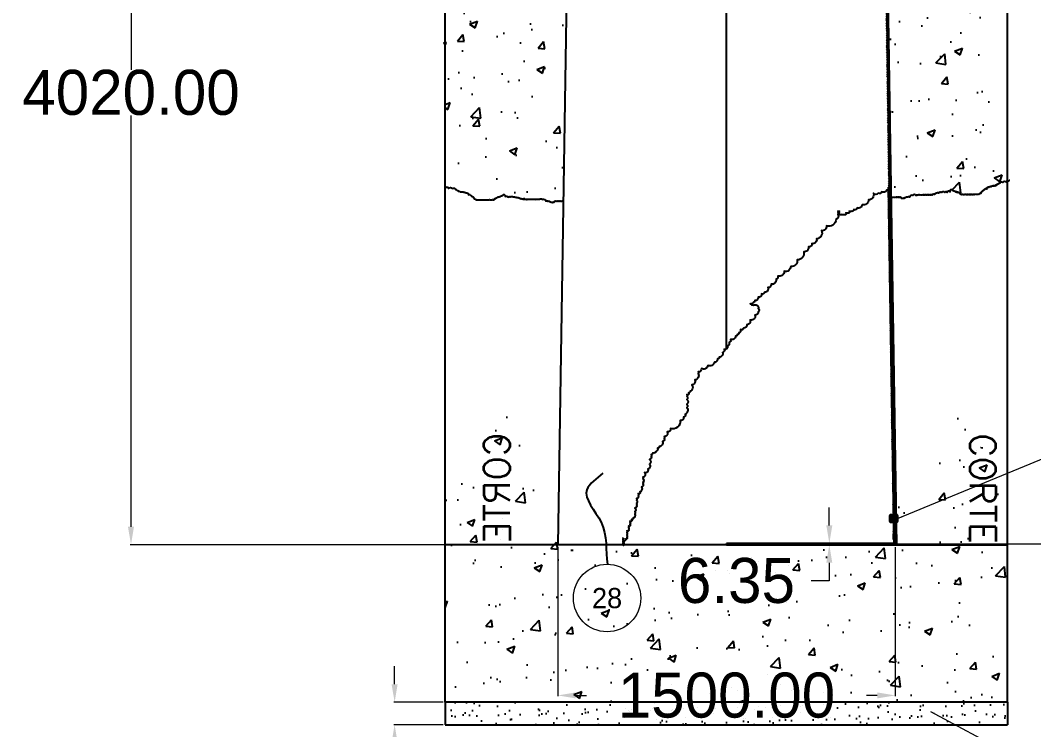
# Model space of a CAD drawing. Header units: centimetres. Extents: x 14 to 66415, y 14 to 43040.
# Drawn here: x 58921 to 63427, y 26753 to 29907 of the extents above; entities that cross this region are included whole.
import ezdxf
from ezdxf.enums import TextEntityAlignment as Align

# ---------------------------------------------------------------- set-up
doc = ezdxf.new("R2010")
doc.units = ezdxf.units.CM
doc.header["$LTSCALE"] = 10
doc.header["$MEASUREMENT"] = 0
doc.layers.get('DEFPOINTS').update_dxf_attribs({"color": 2, "linetype": 'CONTINUOUS'})
for name, color, linetype in [('ACERO1', 144, 'CONTINUOUS'), ('TEXT', 7, 'CONTINUOUS'), ('TEXTOS', 7, 'CONTINUOUS'), ('TIERRA', 32, 'CONTINUOUS')]:
    doc.layers.add(name, color=color, linetype=linetype)
doc.styles.get("Standard").update_dxf_attribs({"font": ''})
doc.styles.add('STD4', font='TXT.SHX', dxfattribs={"height": 4})
doc.styles.get('Standard').set_extended_font_data('Zurich Ex BT')
doc.dimstyles.get("Standard").update_dxf_attribs({"dimtxt": 200, "dimasz": 80, "dimexe": 3, "dimexo": 10, "dimgap": 0.09, "dimtad": 0, "dimtih": 1, "dimtoh": 1, "dimzin": 0, "dimdsep": 46, "dimtxsty": 'Standard', "dimcen": 0.09, "dimclrd": 256, "dimclre": 256, "dimclrt": 256, "dimadec": 0, "dimazin": 0, "dimtfac": 1, "dimtofl": 0, "dimtmove": 0, "dimatfit": 3, "dimfxl": 0, "dimtolj": 1, "dimtzin": 0, "dimlwd": 0, "dimlwe": 0, "dimarcsym": 0})
pattern_1 = [(50, (52958.95, -5757.14), (358.63, -31.376), [37.5, -412.5]), (355, (52958.95, -5757.14), (-69.3757, 376.096), [30, -330]), (100.4514, (52988.83, -5759.75), (289.2547, 344.7198), [31.87, -350.571]), (46.1842, (52958.95, -5657.14), (533.6205, -82.7595), [56.25, -618.75]), (96.6356, (53003.4, -5664.03), (467.3314, 487.059), [47.805, -525.8565]), (351.1842, (52958.95, -5657.14), (467.331, 487.059), [45, -495]), (21, (53008.95, -5682.14), (298.4535, -201.3094), [37.5, -412.5]), (326, (53008.95, -5682.14), (121.6577, 362.575), [30, -330]), (71.4514, (53033.82, -5698.9), (420.1113, 161.2652), [31.87, -350.571]), (37.5, (52958.95, -5757.14), (6.07993, 166.44693), [0, -326, 0, -335, 0, -331.25]), (7.5, (52958.95, -5757.14), (131.5348, 197.20586), [0, -191, 0, -318.5, 0, -126.25]), (327.5, (52847.45, -5757.14), (266.9112, -11.27744), [0, -125, 0, -390, 0, -517.5]), (317.5, (52797.45, -5757.14), (291.5931, 50.0525), [0, -162.5, 0, -259, 0, -367.5])]

# ---------------------------------------------------------------- blocks, each defined once
blk = doc.blocks.new('*D107')
at = {"layer": 'ACERO1', "lineweight": 0}
for p, q in [((61310.6, 27564.8), (61310.6, 26902.2)), ((62810.6, 27564.8), (62810.6, 26902.2)), ((61390.6, 26905.2), (61438.4, 26905.2)), ((62730.6, 26905.2), (62682.7, 26905.2))]:
    blk.add_line(p, q, dxfattribs=at)
at = {"layer": 'ACERO1'}
for points in [[(61390.6, 26918.5), (61390.6, 26891.9), (61310.6, 26905.2)], [(62730.6, 26918.5), (62730.6, 26891.9), (62810.6, 26905.2)]]:
    blk.add_solid(points, dxfattribs=at)
at = {"layer": 'DEFPOINTS', "color": 0}
for p in [(61310.6, 27574.8), (62810.6, 27574.8), (62810.6, 26905.2)]:
    blk.add_point(p, dxfattribs=at)
at = {"layer": 'ACERO1', "insert": (62060.6, 26905.2), "char_height": 200, "attachment_point": 5}
blk.add_mtext('\\A1;1500.00', dxfattribs=at)
blk = doc.blocks.new('*D48')
at = {"layer": 'ACERO1', "lineweight": 0}
for p, q in [((60585.4, 26954.8), (60585.4, 27034.8)), ((60800.6, 26874.8), (60582.4, 26874.8)), ((60800.6, 26774.8), (60582.4, 26774.8)), ((60585.4, 26694.8), (60585.4, 26614.8)), ((60585.4, 26614.8), (60505.4, 26614.8))]:
    blk.add_line(p, q, dxfattribs=at)
at = {"layer": 'ACERO1'}
for points in [[(60572, 26954.8), (60598.7, 26954.8), (60585.4, 26874.8)], [(60572, 26694.8), (60598.7, 26694.8), (60585.4, 26774.8)]]:
    blk.add_solid(points, dxfattribs=at)
at = {"layer": 'DEFPOINTS', "color": 0}
for p in [(60810.6, 26874.8), (60585.4, 26774.8), (60810.6, 26774.8)]:
    blk.add_point(p, dxfattribs=at)
at = {"layer": 'ACERO1', "insert": (59983.5, 26614.8), "char_height": 200, "attachment_point": 5}
blk.add_mtext('\\A1;100.00', dxfattribs=at)
blk = doc.blocks.new('*D153')
at = {"layer": 'ACERO1', "lineweight": 0}
for p, q in [((62050.6, 31594.8), (59410.4, 31594.8)), ((59413.4, 31514.8), (59413.4, 29686.5)), ((59413.4, 27654.8), (59413.4, 29483)), ((61920.9, 27574.8), (59410.4, 27574.8))]:
    blk.add_line(p, q, dxfattribs=at)
at = {"layer": 'ACERO1'}
for points in [[(59400, 31514.8), (59426.7, 31514.8), (59413.4, 31594.8)], [(59400, 27654.8), (59426.7, 27654.8), (59413.4, 27574.8)]]:
    blk.add_solid(points, dxfattribs=at)
at = {"layer": 'DEFPOINTS', "color": 0}
for p in [(59413.4, 31594.8), (62060.6, 31594.8), (61930.9, 27574.8)]:
    blk.add_point(p, dxfattribs=at)
at = {"layer": 'ACERO1', "insert": (59413.4, 29584.8), "char_height": 200, "attachment_point": 5}
blk.add_mtext('\\A1;4020.00', dxfattribs=at)
blk = doc.blocks.new('*D155')
at = {"layer": 'ACERO1', "lineweight": 0}
for p, q in [((62517.9, 27661.1), (62517.9, 27741.1)), ((62070.6, 27581.1), (62520.9, 27581.1)), ((62070.6, 27574.8), (62520.9, 27574.8)), ((62517.9, 27494.8), (62517.9, 27414.8)), ((62517.9, 27414.8), (62437.9, 27414.8))]:
    blk.add_line(p, q, dxfattribs=at)
at = {"layer": 'ACERO1'}
for points in [[(62504.5, 27661.1), (62531.2, 27661.1), (62517.9, 27581.1)], [(62504.5, 27494.8), (62531.2, 27494.8), (62517.9, 27574.8)]]:
    blk.add_solid(points, dxfattribs=at)
at = {"layer": 'DEFPOINTS', "color": 0}
for p in [(62060.6, 27581.1), (62060.6, 27574.8), (62517.9, 27574.8)]:
    blk.add_point(p, dxfattribs=at)
at = {"layer": 'ACERO1', "insert": (62105, 27414.8), "char_height": 200, "attachment_point": 5}
blk.add_mtext('\\A1;6.35', dxfattribs=at)

msp = doc.modelspace()

# ---------------------------------------------------------------- hatches: boundary and pattern name
at = {"layer": 'ACERO1'}
h = msp.add_hatch(dxfattribs=at)
h.set_pattern_fill('ANSI32', color=256, scale=20, angle=90, style=0)
h.set_pattern_definition([(135, (52958.9475, -5757.1354), (-5.3033009, -5.3033009), []), (135, (52958.9475, -5753.6), (-5.3033009, -5.3033009), [])])
h.paths.add_polyline_path([(62804.157, 27581.1), (62060.558, 27581.1), (62060.558, 27574.75), (62804.257, 27574.75)])
h.paths.add_polyline_path([(62804.473, 27961.1), (62798.172, 27961.1), (62804.157, 27581.1), (62810.458, 27581.1)], flags=17)
h.paths.add_polyline_path([(62810.458, 27581.1), (62804.157, 27581.1), (62804.257, 27574.75), (62810.558, 27574.75)], flags=17)
edge = h.paths.add_edge_path()
edge.add_line((62779.175, 29164.1), (62804.209, 27574.65))
edge.add_line((62738.422, 32154.75), (62810.558, 27574.75))
edge.add_line((62779.175, 29164.1), (62785.525, 29164.1))
h = msp.add_hatch(dxfattribs=at)
h.set_pattern_fill('AR-SAND', color=256, scale=50, angle=90, style=0)
h.set_pattern_definition([(127.5, (52958.95, -5757.135), (-96.34119, -3.14967), [0, -76, 0, -85, 0, -81.25]), (97.5, (52958.95, -5757.14), (-141.1073, 88.48884), [0, -41, 0, -68.5, 0, -26.25]), (57.5, (52958.95, -5818.635), (-0.28295, 155.7071), [0, -25, 0, -90, 0, -117.5]), (47.5, (52958.95, -5818.64), (-43.8838, 150.30633), [0, -12.5, 0, -59, 0, -67.5])])
h.paths.add_polyline_path([(60810.558, 26874.75), (60810.558, 26774.75), (63310.558, 26774.75), (63310.558, 26874.75)])
h.paths.add_polyline_path([(61803.234, 26973.459), (62317.882, 26973.459), (62317.882, 26836.933), (61803.234, 26836.933)], flags=9)
at = {"layer": 'TIERRA'}
h = msp.add_hatch(dxfattribs=at)
h.set_pattern_fill('AR-CONC', color=256, scale=50, style=0)
h.set_pattern_definition(pattern_1)
h.paths.add_polyline_path([(61370.724, 31394.75), (60810.558, 31394.75), (60810.558, 29809.847, -0.39267316), (60810.558, 29799.872), (60810.558, 29166.818, -0.45448728), (60815.036, 29163.946, -0.52056705), (60825.385, 29158.772, -0.52056705), (60840.908, 29158.772, -0.52056705), (60856.432, 29153.598, -0.52056705), (60861.606, 29151.011, -0.52056705), (60869.368, 29145.837, -0.52056705), (60877.129, 29143.25, -0.52056705), (60882.304, 29143.25, -0.52056705), (60887.478, 29143.25, -0.52056705), (60892.652, 29140.663, -0.52056705), (60897.827, 29140.663, -0.52056705), (60903.001, 29138.076, -0.52056705), (60908.176, 29138.076, -0.52056705), (60913.35, 29130.315, -0.52056705), (60923.699, 29127.728, -0.52056705), (60928.873, 29122.554, -0.52056705), (60936.635, 29117.381, -0.52056705), (60939.222, 29112.207, -0.52056705), (60944.396, 29109.62, -0.52056705), (60949.571, 29107.033, -0.52056705), (60954.745, 29107.033, -0.52056705), (60959.92, 29107.033, -0.52056705), (60965.094, 29107.033, -0.52056705), (60970.268, 29107.033, -0.52056705), (60975.443, 29107.033, -0.52056705), (60980.617, 29107.033, -0.52056705), (60985.792, 29107.033, -0.52056705), (60988.379, 29107.033, -0.52056705), (60993.553, 29107.033, -0.52056705), (60998.728, 29107.033, -0.52056705), (61003.902, 29107.033, -0.52056705), (61011.664, 29107.033, -0.52056705), (61016.838, 29107.033, -0.52056705), (61024.6, 29107.033, -0.52056705), (61029.774, 29109.62, -0.52056705), (61034.948, 29114.794, -0.52056705), (61040.123, 29117.381, -0.52056705), (61045.297, 29119.967, -0.52056705), (61050.472, 29119.967, -0.52056705), (61055.646, 29122.554, -0.52056705), (61060.82, 29125.141, -0.52056705), (61065.995, 29127.728, -0.52056705), (61068.582, 29130.315, -0.52056705), (61073.756, 29130.315, -0.52056705), (61076.344, 29122.554, -0.52056705), (61089.28, 29119.967, -0.52056705), (61099.628, 29119.967, -0.52056705), (61112.564, 29119.967, -0.52056705), (61120.326, 29119.967, -0.52056705), (61128.088, 29117.381, -0.52056705), (61135.849, 29117.381, -0.52056705), (61141.024, 29114.794, -0.52056705), (61146.198, 29112.207, -0.52056705), (61151.372, 29112.207, -0.52056705), (61156.547, 29109.62, -0.52056705), (61161.721, 29109.62, -0.52056705), (61166.896, 29109.62, -0.52056705), (61172.07, 29109.62, -0.52056705), (61174.657, 29109.62, -0.52056705), (61179.832, 29109.62, -0.52056705), (61185.006, 29109.62, -0.52056705), (61190.18, 29109.62, -0.52056705), (61195.355, 29109.62, -0.52056705), (61200.529, 29109.62, -0.52056705), (61205.704, 29109.62, -0.52056705), (61210.878, 29109.62, -0.52056705), (61218.64, 29109.62, -0.52056705), (61223.814, 29109.62, -0.52056705), (61228.988, 29109.62, -0.52056705), (61241.924, 29109.62, -0.52056705), (61257.448, 29101.859, -0.52056705), (61265.209, 29101.859, -0.52056705), (61270.384, 29101.859, -0.52056705), (61275.558, 29099.272, -0.52056705), (61280.732, 29096.685, -0.52056705), (61285.907, 29096.685, -0.52056705), (61288.494, 29096.685, -0.52056705), (61293.668, 29096.685, -0.52056705), (61296.256, 29101.859, -0.52056705), (61301.43, 29101.859, -0.52056705), (61306.604, 29101.859, -0.52056705), (61311.779, 29101.859, -0.52056705), (61316.953, 29101.859, -0.52056705), (61322.128, 29101.859, -0.52056705), (61327.302, 29101.859, -0.52056705), (61332.476, 29101.859, -0.20861043), (61334.631, 29103.176)])
h.paths.add_polyline_path([(62786.23, 29119.345, -0.39611914), (62788.414, 29118.889, -0.52056705), (62790.346, 29119.073, -0.52056705), (62794.487, 29118.705, -0.52056705), (62796.949, 29119.334, -0.20861043), (62799.133, 29118.065, -0.52056705), (62804.306, 29118.179, -0.52056705), (62809.479, 29118.294, -0.52056705), (62814.652, 29118.408, -0.52056705), (62819.825, 29118.522, -0.52056705), (62824.998, 29118.637, -0.52056705), (62830.171, 29118.751, -0.52056705), (62835.345, 29118.865, -0.52056705), (62838.045, 29113.75, -0.52056705), (62843.219, 29113.864, -0.52056705), (62845.805, 29113.921, -0.52056705), (62850.978, 29114.036, -0.52056705), (62856.094, 29116.736, -0.52056705), (62861.21, 29119.437, -0.52056705), (62866.383, 29119.551, -0.52056705), (62874.143, 29119.723, -0.52056705), (62889.491, 29127.825, -0.52056705), (62902.424, 29128.111, -0.52056705), (62907.597, 29128.225, -0.52056705), (62912.77, 29128.339, -0.52056705), (62920.53, 29128.511, -0.52056705), (62925.703, 29128.625, -0.52056705), (62930.876, 29128.74, -0.52056705), (62936.049, 29128.854, -0.52056705), (62941.222, 29128.968, -0.52056705), (62946.396, 29129.083, -0.52056705), (62951.569, 29129.197, -0.52056705), (62956.742, 29129.311, -0.52056705), (62959.328, 29129.368, -0.52056705), (62964.501, 29129.483, -0.52056705), (62969.675, 29129.597, -0.52056705), (62974.848, 29129.711, -0.52056705), (62979.964, 29132.412, -0.52056705), (62985.137, 29132.526, -0.52056705), (62990.253, 29135.227, -0.52056705), (62995.369, 29137.928, -0.52056705), (63003.128, 29138.099, -0.52056705), (63010.831, 29140.857, -0.52056705), (63018.591, 29141.029, -0.52056705), (63031.524, 29141.314, -0.52056705), (63041.87, 29141.543, -0.52056705), (63054.746, 29144.415, -0.52056705), (63057.161, 29152.231, -0.52056705), (63062.334, 29152.346, -0.52056705), (63064.977, 29149.816, -0.52056705), (63070.208, 29147.345, -0.52056705), (63075.438, 29144.873, -0.52056705), (63080.668, 29142.401, -0.52056705), (63085.842, 29142.515, -0.52056705), (63091.072, 29140.043, -0.52056705), (63096.302, 29137.571, -0.52056705), (63101.59, 29132.513, -0.52056705), (63106.82, 29130.041, -0.52056705), (63114.58, 29130.212, -0.52056705), (63119.753, 29130.327, -0.52056705), (63127.512, 29130.498, -0.52056705), (63132.686, 29130.612, -0.52056705), (63137.859, 29130.727, -0.52056705), (63143.032, 29130.841, -0.52056705), (63145.618, 29130.898, -0.52056705), (63150.792, 29131.013, -0.52056705), (63155.965, 29131.127, -0.52056705), (63161.138, 29131.241, -0.52056705), (63166.311, 29131.356, -0.52056705), (63171.484, 29131.47, -0.52056705), (63176.657, 29131.584, -0.52056705), (63181.83, 29131.699, -0.52056705), (63186.946, 29134.399, -0.52056705), (63192.062, 29137.1, -0.52056705), (63194.535, 29142.33, -0.52056705), (63202.18, 29147.674, -0.52056705), (63207.239, 29152.961, -0.52056705), (63217.528, 29155.776, -0.52056705), (63222.529, 29163.649, -0.52056705), (63227.703, 29163.763, -0.52056705), (63232.819, 29166.464, -0.52056705), (63237.992, 29166.578, -0.52056705), (63243.108, 29169.279, -0.52056705), (63248.281, 29169.393, -0.52056705), (63253.454, 29169.508, -0.52056705), (63261.157, 29172.266, -0.52056705), (63268.802, 29177.61, -0.52056705), (63273.918, 29180.31, -0.52056705), (63289.323, 29185.826, -0.52056705), (63304.842, 29186.169, -0.32633906), (63310.558, 29192.231), (63310.558, 31394.75), (62750.392, 31394.75)])
h = msp.add_hatch(dxfattribs=at)
h.set_pattern_fill('AR-CONC', color=256, scale=50, style=0)
h.set_pattern_definition(pattern_1)
h.paths.add_polyline_path([(63310.558, 27847.603, -0.44546108), (63305.572, 27848.213, -0.52056705), (63300.036, 27848.213, -0.52056705), (63294.5, 27848.213, -0.52056705), (63288.964, 27848.213, -0.52056705), (63283.429, 27848.213, -0.52056705), (63283.429, 27853.748, -0.52056705), (63283.429, 27859.283, -0.52056705), (63283.429, 27864.819, -0.52056705), (63283.429, 27870.354, -0.52056705), (63283.429, 27875.889, -0.52056705), (63283.429, 27881.424, -0.52056705), (63277.893, 27886.959, -0.52056705), (63277.893, 27892.495, -0.52056705), (63272.357, 27898.03, -0.52056705), (63272.357, 27903.565, -0.52056705), (63272.357, 27909.1, -0.52056705), (63272.357, 27914.635, -0.41420804), (63271.527, 27919.341, -0.41421908), (63266.821, 27920.171, -0.52056705), (63266.821, 27931.241, -0.41420948), (63265.992, 27935.947, -0.41421765), (63261.286, 27936.776, -0.52056705), (63255.75, 27942.312, -0.52056705), (63239.143, 27942.312, -0.52056705), (63228.071, 27942.312, -0.52056705), (63222.535, 27942.312, -0.52056705), (63222.535, 27947.847, -0.52056705), (63222.535, 27953.382, -0.52056705), (63222.535, 27958.917, -0.52056705), (63222.535, 27964.452, -0.41420905), (63221.706, 27969.158, -0.41421808), (63217, 27969.988, -0.52056705), (63217, 27981.058, -0.41420804), (63216.17, 27985.763, -0.41421908), (63211.464, 27986.593, -0.52056705), (63211.464, 27992.128, -0.52056705), (63211.464, 27997.664, -0.52056705), (63205.928, 28003.199, -0.52056705), (63200.392, 28008.734, -0.52056705), (63189.321, 28014.269, -0.52056705), (63183.785, 28014.269, -0.52056705), (63178.249, 28014.269, -0.52056705), (63172.714, 28014.269, -0.52056705), (63167.178, 28014.269, -0.41421865), (63162.472, 28013.44, -0.41420847), (63161.642, 28008.734, -0.52056705), (63161.642, 28003.199, -0.52056705), (63161.642, 27997.664, -0.52056705), (63161.642, 27992.128, -0.52056705), (63161.642, 27986.593, -0.52056705), (63161.642, 27981.058, -0.52056705), (63161.642, 27986.593, -0.52056705), (63161.642, 27992.128, -0.52056705), (63161.642, 27997.664, -0.52056705), (63161.642, 28003.199, -0.52056705), (63161.642, 28008.734, -0.52056705), (63161.642, 28014.269, -0.52056705), (63161.642, 28019.804, -0.52056705), (63161.642, 28025.34, -0.52056705), (63161.642, 28030.875, -0.52056705), (63161.642, 28036.41, -0.52056705), (63161.642, 28041.945, -0.52056705), (63161.642, 28047.481, -0.52056705), (63156.106, 28053.016, -0.52056705), (63156.106, 28058.551, -0.52056705), (63150.571, 28069.621, -0.52056705), (63145.035, 28075.157, -0.52056705), (63139.499, 28080.692, -0.52056705), (63133.963, 28086.227, -0.52056705), (63133.963, 28097.297, -0.52056705), (63133.963, 28102.833, -0.52056705), (63128.428, 28113.903, -0.52056705), (63128.428, 28124.973, -0.52056705), (63128.428, 28136.044, -0.52056705), (63128.428, 28141.579, -0.52056705), (63128.428, 28147.114, -0.52056705), (63122.892, 28152.65, -0.52056705), (63117.356, 28158.185, -0.52056705), (63111.82, 28169.255, -0.52056705), (63111.82, 28174.79, -0.52056705), (63111.82, 28180.326, -0.52056705), (63111.82, 28191.396, -0.52056705), (63111.82, 28196.931, -0.52056705), (63111.82, 28202.466, -0.52056705), (63111.82, 28208.002, -0.52056705), (63111.82, 28213.537, -0.52056705), (63111.82, 28219.072, -0.4490335), (63110.653, 28229.105, -0.28332067), (63107.114, 28229.313, -0.41420948), (63106.285, 28224.607, -0.52056705), (63106.285, 28219.072, -0.52056705), (63100.749, 28213.537, -0.52056705), (63095.213, 28208.002, -0.52056705), (63095.213, 28202.466, -0.41421865), (63090.507, 28201.637, -0.41420847), (63089.677, 28196.931, -0.52056705), (63084.142, 28196.931, -0.52056705), (63078.606, 28191.396, -0.52056705), (63078.606, 28185.861, -0.52056705), (63067.534, 28180.326, -0.41421865), (63062.828, 28179.496, -0.41420847), (63061.999, 28174.79, -0.52056705), (63050.927, 28169.255, -0.52056705), (63045.391, 28158.185, -0.52056705), (63034.32, 28152.65, -0.52056705), (63028.784, 28141.579, -0.52056705), (63023.248, 28136.044, -0.52056705), (63023.248, 28124.973, -0.52056705), (63023.248, 28102.833, -0.52056705), (63023.248, 28086.227, -0.52056705), (63023.248, 28080.692, -0.52056705), (63023.248, 28069.621, -0.52056705), (63023.248, 28064.086, -0.52056705), (63023.248, 28058.551, -0.52056705), (63017.713, 28047.481, -0.52056705), (63006.641, 28036.41, -0.52056705), (62995.57, 28036.41, -0.52056705), (62984.498, 28030.875, -0.52056705), (62973.427, 28025.34, -0.52056705), (62973.427, 28014.269, -0.52056705), (62973.427, 28008.734, -0.52056705), (62978.962, 28003.199, -0.52056705), (62978.962, 27992.128, -0.52056705), (62978.962, 27986.593, -0.52056705), (62978.962, 27981.058, -0.52056705), (62978.962, 27975.523, -0.52056705), (62978.962, 27964.452, -0.52056705), (62978.962, 27953.382, -0.52056705), (62984.498, 27942.312, -0.52056705), (62984.498, 27936.776, -0.52056705), (62990.034, 27931.241, -0.52056705), (62990.034, 27925.706, -0.52056705), (62990.034, 27920.171, -0.52056705), (62990.034, 27914.635, -0.52056705), (62990.034, 27909.1, -0.52056705), (62990.034, 27903.565, -0.52056705), (62990.034, 27892.495, -0.52056705), (62990.034, 27886.959, -0.52056705), (62990.034, 27875.889, -0.52056705), (62990.034, 27870.354, -0.52056705), (62990.034, 27864.819, -0.52056705), (62990.034, 27859.283, -0.52056705), (62990.034, 27853.748, -0.52056705), (62990.034, 27859.283, -0.52056705), (62990.034, 27864.819, -0.41420804), (62989.204, 27869.524, -0.41421908), (62984.498, 27870.354, -0.52056705), (62973.427, 27870.354, -0.52056705), (62951.284, 27870.354, -0.52056705), (62934.676, 27870.354, -0.52056705), (62873.783, 27870.354, -0.52056705), (62823.961, 27870.354, -0.52056705), (62812.89, 27870.354, 0.01181886), (62805.961, 27866.62), (62810.558, 27574.75), (63310.558, 27574.75)])
h.paths.add_polyline_path([(61315.206, 27869.839, -0.36296378), (61308.227, 27870.354, -0.52056705), (61297.155, 27870.354, -0.52056705), (61247.333, 27870.354, -0.52056705), (61186.44, 27870.354, -0.52056705), (61169.833, 27870.354, -0.52056705), (61147.69, 27870.354, -0.52056705), (61136.618, 27870.354, -0.41421908), (61131.912, 27869.524, -0.41420804), (61131.083, 27864.819, -0.52056705), (61131.083, 27859.283, -0.52056705), (61131.083, 27853.748, -0.52056705), (61131.083, 27859.283, -0.52056705), (61131.083, 27864.819, -0.52056705), (61131.083, 27870.354, -0.52056705), (61131.083, 27875.889, -0.52056705), (61131.083, 27886.959, -0.52056705), (61131.083, 27892.495, -0.52056705), (61131.083, 27903.565, -0.52056705), (61131.083, 27909.1, -0.52056705), (61131.083, 27914.635, -0.52056705), (61131.083, 27920.171, -0.52056705), (61131.083, 27925.706, -0.52056705), (61131.083, 27931.241, -0.52056705), (61136.618, 27936.776, -0.52056705), (61136.618, 27942.312, -0.52056705), (61142.154, 27953.382, -0.52056705), (61142.154, 27964.452, -0.52056705), (61142.154, 27975.523, -0.52056705), (61142.154, 27981.058, -0.52056705), (61142.154, 27986.593, -0.52056705), (61142.154, 27992.128, -0.52056705), (61142.154, 28003.199, -0.52056705), (61147.69, 28008.734, -0.52056705), (61147.69, 28014.269, -0.52056705), (61147.69, 28025.34, -0.52056705), (61136.618, 28030.875, -0.52056705), (61125.547, 28036.41, -0.52056705), (61114.475, 28036.41, -0.52056705), (61103.404, 28047.481, -0.52056705), (61097.868, 28058.551, -0.52056705), (61097.868, 28064.086, -0.52056705), (61097.868, 28069.621, -0.52056705), (61097.868, 28080.692, -0.52056705), (61097.868, 28086.227, -0.52056705), (61097.868, 28102.833, -0.52056705), (61097.868, 28124.973, -0.52056705), (61097.868, 28136.044, -0.52056705), (61092.332, 28141.579, -0.52056705), (61086.797, 28152.65, -0.52056705), (61075.725, 28158.185, -0.52056705), (61070.189, 28169.255, -0.52056705), (61059.118, 28174.79, -0.41420847), (61058.288, 28179.496, -0.41421865), (61053.582, 28180.326, -0.52056705), (61042.511, 28185.861, -0.52056705), (61042.511, 28191.396, -0.52056705), (61036.975, 28196.931, -0.52056705), (61031.439, 28196.931, -0.41420847), (61030.609, 28201.637, -0.41421865), (61025.903, 28202.466, -0.52056705), (61025.903, 28208.002, -0.52056705), (61020.368, 28213.537, -0.52056705), (61014.832, 28219.072, -0.52056705), (61014.832, 28224.607, -0.41420948), (61014.002, 28229.313, -0.28332067), (61010.463, 28229.105, -0.4490335), (61009.296, 28219.072, -0.52056705), (61009.296, 28213.537, -0.52056705), (61009.296, 28208.002, -0.52056705), (61009.296, 28202.466, -0.52056705), (61009.296, 28196.931, -0.52056705), (61009.296, 28191.396, -0.52056705), (61009.296, 28180.326, -0.52056705), (61009.296, 28174.79, -0.52056705), (61009.296, 28169.255, -0.52056705), (61003.76, 28158.185, -0.52056705), (60998.225, 28152.65, -0.52056705), (60992.689, 28147.114, -0.52056705), (60992.689, 28141.579, -0.52056705), (60992.689, 28136.044, -0.52056705), (60992.689, 28124.973, -0.52056705), (60992.689, 28113.903, -0.52056705), (60987.153, 28102.833, -0.52056705), (60987.153, 28097.297, -0.52056705), (60987.153, 28086.227, -0.52056705), (60981.617, 28080.692, -0.52056705), (60976.082, 28075.157, -0.52056705), (60970.546, 28069.621, -0.52056705), (60965.01, 28058.551, -0.52056705), (60965.01, 28053.016, -0.52056705), (60959.474, 28047.481, -0.52056705), (60959.474, 28041.945, -0.52056705), (60959.474, 28036.41, -0.52056705), (60959.474, 28030.875, -0.52056705), (60959.474, 28025.34, -0.52056705), (60959.474, 28019.804, -0.52056705), (60959.474, 28014.269, -0.52056705), (60959.474, 28008.734, -0.52056705), (60959.474, 28003.199, -0.52056705), (60959.474, 27997.664, -0.52056705), (60959.474, 27992.128, -0.52056705), (60959.474, 27986.593, -0.52056705), (60959.474, 27981.058, -0.52056705), (60959.474, 27986.593, -0.52056705), (60959.474, 27992.128, -0.52056705), (60959.474, 27997.664, -0.52056705), (60959.474, 28003.199, -0.52056705), (60959.474, 28008.734, -0.41420847), (60958.645, 28013.44, -0.41421865), (60953.939, 28014.269, -0.52056705), (60948.403, 28014.269, -0.52056705), (60942.867, 28014.269, -0.52056705), (60937.331, 28014.269, -0.52056705), (60931.796, 28014.269, -0.52056705), (60920.724, 28008.734, -0.52056705), (60915.188, 28003.199, -0.52056705), (60909.653, 27997.664, -0.52056705), (60909.653, 27992.128, -0.52056705), (60909.653, 27986.593, -0.41421908), (60904.947, 27985.763, -0.41420804), (60904.117, 27981.058, -0.52056705), (60904.117, 27969.988, -0.41421808), (60899.411, 27969.158, -0.41420905), (60898.581, 27964.452, -0.52056705), (60898.581, 27958.917, -0.52056705), (60898.581, 27953.382, -0.52056705), (60898.581, 27947.847, -0.52056705), (60898.581, 27942.312, -0.52056705), (60893.045, 27942.312, -0.52056705), (60881.974, 27942.312, -0.52056705), (60865.367, 27942.312, -0.52056705), (60859.831, 27936.776, -0.41421765), (60855.125, 27935.947, -0.41420948), (60854.295, 27931.241, -0.52056705), (60854.295, 27920.171, -0.41421908), (60849.589, 27919.341, -0.41420804), (60848.759, 27914.635, -0.52056705), (60848.759, 27909.1, -0.52056705), (60848.759, 27903.565, -0.52056705), (60848.759, 27898.03, -0.52056705), (60843.224, 27892.495, -0.52056705), (60843.224, 27886.959, -0.52056705), (60837.688, 27881.424, -0.52056705), (60837.688, 27875.889, -0.52056705), (60837.688, 27870.354, -0.52056705), (60837.688, 27864.819, -0.52056705), (60837.688, 27859.283, -0.52056705), (60837.688, 27853.748, -0.52056705), (60837.688, 27848.213, -0.52056705), (60832.152, 27848.213, -0.52056705), (60826.616, 27848.213, -0.52056705), (60821.081, 27848.213, -0.52056705), (60815.545, 27848.213, -0.44546108), (60810.558, 27847.603), (60810.558, 27574.75), (61310.558, 27574.75)])
h.paths.add_polyline_path([(63310.558, 27574.75), (62810.558, 27574.75), (60810.558, 27574.75), (60810.558, 26874.75), (63310.558, 26874.75)])
h.paths.add_polyline_path([(61860.418, 26958.289), (62260.699, 26958.289), (62260.699, 26852.103), (61860.418, 26852.103)], flags=9)

# ---------------------------------------------------------------- linework, layer by layer
at = {"layer": 'ACERO1'}
for p, q in [((61390.57, 32654.75), (61310.558, 27574.75)), ((61390.57, 32654.75), (61310.558, 27574.75)), ((62060.558, 28445.652), (62060.558, 32629.506)), ((62060.558, 28445.652), (62060.558, 32629.506)), ((62737.846, 32591.344), (62816.857, 27574.849)), ((62738.422, 32154.75), (62810.558, 27574.75)), ((60810.558, 26874.75), (60810.558, 31355.624)), ((63310.558, 26874.75), (63310.558, 31355.624)), ((63310.558, 26874.75), (63310.558, 31355.624)), ((62779.175, 29164.1), (62804.209, 27574.65)), ((62779.175, 29164.1), (62785.525, 29164.1)), ((62804.473, 27961.1), (62798.172, 27961.1)), ((62786.83, 27701.75), (62786.83, 27704.75)), ((62786.83, 27681.75), (62786.83, 27701.75)), ((62786.83, 27691.75), (62790.311, 27701.75)), ((62786.83, 27691.75), (62799.83, 27691.75)), ((62790.311, 27681.75), (62786.83, 27691.75)), ((62786.83, 27678.75), (62786.83, 27681.75)), ((62789.415, 27707.75), (62799.83, 27707.75)), ((62799.83, 27707.75), (62789.415, 27707.75)), ((62789.415, 27701.75), (62799.83, 27701.75)), ((62802.415, 27691.75), (62789.415, 27691.75)), ((62799.83, 27681.75), (62789.415, 27681.75)), ((62799.83, 27675.75), (62789.415, 27675.75)), ((62789.415, 27675.75), (62799.83, 27675.75)), ((62790.311, 27675.75), (62790.311, 27707.75)), ((62793.33, 27675.75), (62790.311, 27675.75)), ((62793.33, 27675.75), (62793.33, 27675.75)), ((62794.622, 27675.75), (62794.622, 27707.75)), ((62802.415, 27691.75), (62798.933, 27701.75)), ((62798.933, 27681.75), (62802.415, 27691.75)), ((62808.715, 27707.75), (62819.13, 27707.75)), ((62808.715, 27675.75), (62808.715, 27707.75)), ((62808.715, 27701.75), (62819.13, 27701.75)), ((62819.13, 27681.75), (62808.715, 27681.75)), ((62819.13, 27675.75), (62808.715, 27675.75)), ((62815.215, 27707.75), (62815.215, 27707.75)), ((62815.215, 27707.75), (62818.234, 27707.75)), ((62818.234, 27707.75), (62818.234, 27675.75)), ((62821.715, 27704.75), (62821.715, 27701.75)), ((62821.715, 27701.75), (62821.715, 27681.75)), ((62821.715, 27681.75), (62821.715, 27678.75)), ((62803.686, 27621.05), (62803.686, 27624.05)), ((62803.686, 27601.05), (62803.686, 27621.05)), ((61310.558, 27574.75), (60810.558, 27574.75)), ((62060.558, 27574.75), (61310.558, 27574.75)), ((62060.558, 27574.75), (62060.558, 27581.1)), ((62060.558, 27574.75), (62060.558, 27581.1)), ((62810.458, 27581.1), (62060.558, 27581.1)), ((62060.558, 27574.75), (62810.558, 27574.75)), ((62430.558, 27574.75), (62430.558, 27581.1)), ((62810.558, 27574.75), (62430.558, 27574.75)), ((62803.686, 27598.05), (62803.686, 27601.05)), ((62810.558, 27574.75), (63310.558, 27574.75)), ((63310.558, 26874.75), (60810.558, 26874.75)), ((60810.558, 26874.75), (60810.558, 26774.75)), ((63310.558, 26874.75), (63310.558, 26774.75)), ((60810.558, 26774.75), (63310.558, 26774.75))]:
    msp.add_line(p, q, dxfattribs=at)
msp.add_lwpolyline([(60809.391, 29798.855, -0.52056705), (60809.391, 29810.863, -0.52056705), (60809.391, 29810.863, -0.52056705)], format="xyb", close=True, dxfattribs=at)
for points in [[(60809.862, 29166.533, -0.52056705), (60815.036, 29163.946), (60815.036, 29163.946, -0.52056705), (60825.385, 29158.772), (60825.385, 29158.772, -0.52056705), (60840.908, 29158.772), (60840.908, 29158.772, -0.52056705), (60856.432, 29153.598), (60856.432, 29153.598, -0.52056705), (60861.606, 29151.011), (60861.606, 29151.011, -0.52056705), (60869.368, 29145.837), (60869.368, 29145.837, -0.52056705), (60877.129, 29143.25), (60877.129, 29143.25, -0.52056705), (60882.304, 29143.25), (60882.304, 29143.25, -0.52056705), (60887.478, 29143.25), (60887.478, 29143.25, -0.52056705), (60892.652, 29140.663), (60892.652, 29140.663), (60892.652, 29140.663, -0.52056705), (60897.827, 29140.663), (60897.827, 29140.663, -0.52056705), (60903.001, 29138.076), (60903.001, 29138.076, -0.52056705), (60908.176, 29138.076), (60908.176, 29138.076, -0.52056705), (60913.35, 29130.315), (60913.35, 29130.315, -0.52056705), (60923.699, 29127.728), (60923.699, 29127.728, -0.52056705), (60928.873, 29122.554), (60928.873, 29122.554, -0.52056705), (60936.635, 29117.381), (60936.635, 29117.381, -0.52056705), (60939.222, 29112.207), (60939.222, 29112.207, -0.52056705), (60944.396, 29109.62), (60944.396, 29109.62, -0.52056705), (60949.571, 29107.033), (60949.571, 29107.033, -0.52056705), (60954.745, 29107.033), (60954.745, 29107.033, -0.52056705), (60959.92, 29107.033), (60959.92, 29107.033, -0.52056705), (60965.094, 29107.033), (60965.094, 29107.033, -0.52056705), (60970.268, 29107.033), (60970.268, 29107.033, -0.52056705), (60975.443, 29107.033), (60975.443, 29107.033, -0.52056705), (60980.617, 29107.033), (60980.617, 29107.033, -0.52056705), (60985.792, 29107.033), (60985.792, 29107.033, -0.52056705), (60988.379, 29107.033, -0.52056705), (60993.553, 29107.033), (60993.553, 29107.033, -0.52056705), (60998.728, 29107.033), (60998.728, 29107.033, -0.52056705), (61003.902, 29107.033), (61003.902, 29107.033, -0.52056705), (61011.664, 29107.033), (61011.664, 29107.033, -0.52056705), (61016.838, 29107.033), (61016.838, 29107.033, -0.52056705), (61024.6, 29107.033), (61024.6, 29107.033, -0.52056705), (61029.774, 29109.62), (61029.774, 29109.62, -0.52056705), (61034.948, 29114.794), (61034.948, 29114.794, -0.52056705), (61040.123, 29117.381), (61040.123, 29117.381, -0.52056705), (61045.297, 29119.967), (61045.297, 29119.967, -0.52056705), (61050.472, 29119.967), (61050.472, 29119.967, -0.52056705), (61055.646, 29122.554), (61055.646, 29122.554, -0.52056705), (61060.82, 29125.141), (61060.82, 29125.141, -0.52056705), (61065.995, 29127.728), (61065.995, 29127.728, -0.52056705), (61068.582, 29130.315, -0.52056705), (61073.756, 29130.315), (61073.756, 29130.315, -0.52056705), (61076.344, 29122.554), (61076.344, 29122.554, -0.52056705), (61089.28, 29119.967), (61089.28, 29119.967, -0.52056705), (61099.628, 29119.967), (61099.628, 29119.967, -0.52056705), (61112.564, 29119.967), (61112.564, 29119.967, -0.52056705), (61120.326, 29119.967), (61120.326, 29119.967, -0.52056705), (61128.088, 29117.381), (61128.088, 29117.381, -0.52056705), (61135.849, 29117.381), (61135.849, 29117.381, -0.52056705), (61141.024, 29114.794), (61141.024, 29114.794, -0.52056705), (61146.198, 29112.207), (61146.198, 29112.207, -0.52056705), (61151.372, 29112.207), (61151.372, 29112.207, -0.52056705), (61156.547, 29109.62), (61156.547, 29109.62, -0.52056705), (61161.721, 29109.62), (61161.721, 29109.62, -0.52056705), (61166.896, 29109.62), (61166.896, 29109.62, -0.52056705), (61172.07, 29109.62), (61172.07, 29109.62, -0.52056705), (61174.657, 29109.62, -0.52056705), (61179.832, 29109.62), (61179.832, 29109.62, -0.52056705), (61185.006, 29109.62), (61185.006, 29109.62, -0.52056705), (61190.18, 29109.62), (61190.18, 29109.62, -0.52056705), (61195.355, 29109.62), (61195.355, 29109.62, -0.52056705), (61200.529, 29109.62), (61200.529, 29109.62, -0.52056705), (61205.704, 29109.62), (61205.704, 29109.62, -0.52056705), (61210.878, 29109.62), (61210.878, 29109.62, -0.52056705), (61218.64, 29109.62), (61218.64, 29109.62, -0.52056705), (61223.814, 29109.62), (61223.814, 29109.62, -0.52056705), (61228.988, 29109.62), (61228.988, 29109.62, -0.52056705), (61241.924, 29109.62), (61241.924, 29109.62, -0.52056705), (61257.448, 29101.859), (61257.448, 29101.859, -0.52056705), (61265.209, 29101.859), (61265.209, 29101.859, -0.52056705), (61270.384, 29101.859), (61270.384, 29101.859, -0.52056705), (61275.558, 29099.272), (61275.558, 29099.272, -0.52056705), (61280.732, 29096.685), (61280.732, 29096.685, -0.52056705), (61285.907, 29096.685), (61285.907, 29096.685, -0.52056705), (61288.494, 29096.685, -0.52056705), (61293.668, 29096.685), (61293.668, 29096.685, -0.52056705), (61296.256, 29101.859), (61296.256, 29101.859, -0.52056705), (61301.43, 29101.859), (61301.43, 29101.859, -0.52056705), (61306.604, 29101.859), (61306.604, 29101.859, -0.52056705), (61311.779, 29101.859), (61311.779, 29101.859, -0.52056705), (61316.953, 29101.859), (61316.953, 29101.859, -0.52056705), (61322.128, 29101.859), (61322.128, 29101.859, -0.52056705), (61327.302, 29101.859), (61327.302, 29101.859, -0.52056705), (61332.476, 29101.859), (61332.476, 29101.859, -0.20861043), (61334.631, 29103.176, -0.20861043)], [(62786.279, 29173.357, -0.52056705), (62786.279, 29166.142, -0.52056705), (62786.279, 29166.142, -0.52056705), (62771.847, 29151.712, -0.52056705), (62771.847, 29151.712, -0.52056705), (62750.2, 29144.497, -0.52056705), (62750.2, 29144.497, -0.52056705), (62735.768, 29137.282, -0.52056705), (62735.768, 29137.282, -0.52056705), (62714.12, 29137.282, -0.52056705), (62714.12, 29137.282, -0.52056705), (62692.472, 29108.423, -0.52056705), (62692.472, 29108.423, -0.52056705), (62663.609, 29086.778, -0.52056705), (62663.609, 29086.778, -0.52056705), (62641.961, 29072.349, -0.52056705), (62641.961, 29072.349, -0.52056705), (62627.529, 29065.134, -0.52056705), (62627.529, 29065.134, -0.52056705), (62613.098, 29057.919, -0.52056705), (62613.098, 29057.919, -0.52056705), (62605.882, 29057.919, -0.52056705), (62605.882, 29057.919, -0.52056705), (62605.882, 29050.704, -0.52056705), (62605.882, 29050.704, -0.52056705), (62598.666, 29050.704, -0.52056705), (62598.666, 29050.704, -0.52056705), (62591.45, 29050.704, -0.52056705), (62591.45, 29050.704, -0.52056705), (62591.45, 29043.489, -0.52056705), (62591.45, 29043.489, -0.52056705), (62584.234, 29043.489, -0.52056705), (62584.234, 29043.489, -0.52056705), (62577.018, 29043.489, -0.52056705), (62577.018, 29043.489, -0.52056705), (62569.802, 29043.489, -0.52056705), (62569.802, 29043.489, -0.52056705), (62562.586, 29043.489, -0.52056705), (62562.586, 29043.489, -0.52056705), (62562.586, 29050.704, -0.52056705), (62562.586, 29050.704, -0.52056705), (62562.586, 29057.919, -0.52056705), (62562.586, 29057.919, -0.52056705), (62555.37, 29057.919, -0.52056705), (62555.37, 29057.919, -0.52056705), (62555.37, 29050.704, -0.52056705), (62555.37, 29050.704, -0.52056705), (62555.37, 29043.489, -0.52056705), (62555.37, 29043.489, -0.52056705), (62548.154, 29021.844, -0.52056705), (62548.154, 29021.844, -0.52056705), (62504.859, 28992.985, -0.52056705), (62504.859, 28992.985, -0.52056705), (62483.211, 28971.34, -0.52056705), (62483.211, 28971.34, -0.52056705), (62461.564, 28935.266, -0.52056705), (62461.564, 28935.266, -0.52056705), (62439.916, 28913.621, -0.52056705), (62439.916, 28913.621, -0.52056705), (62425.484, 28899.192, -0.52056705), (62425.484, 28899.192, -0.52056705), (62403.836, 28877.547, -0.52056705), (62403.836, 28877.547, -0.52056705), (62374.973, 28841.473, -0.52056705), (62374.973, 28841.473, -0.52056705), (62346.109, 28812.613, -0.52056705), (62346.109, 28812.613, -0.52056705), (62317.246, 28790.969, -0.52056705), (62317.246, 28790.969, -0.52056705), (62288.382, 28769.324, -0.52056705), (62288.382, 28769.324, -0.52056705), (62281.166, 28754.894, -0.52056705), (62281.166, 28754.894, -0.52056705), (62259.518, 28733.25, -0.52056705), (62259.518, 28733.25, -0.52056705), (62245.087, 28718.82, -0.52056705), (62245.087, 28718.82, -0.52056705), (62230.655, 28697.175, -0.52056705), (62230.655, 28697.175, -0.52056705), (62216.223, 28689.96, -0.52056705), (62216.223, 28689.96, -0.52056705), (62201.791, 28675.531, -0.52056705), (62201.791, 28675.531, -0.52056705), (62187.359, 28661.101, -0.52056705), (62187.359, 28661.101, -0.52056705), (62180.144, 28653.886, -0.52056705), (62180.144, 28653.886, -0.52056705), (62172.928, 28646.671, -0.52056705), (62172.928, 28646.671, -0.52056705), (62165.712, 28646.671, -0.52056705), (62165.712, 28646.671, -0.52056705), (62172.928, 28639.456, -0.52056705), (62172.928, 28639.456, -0.52056705), (62180.144, 28639.456, -0.52056705), (62180.144, 28639.456, -0.52056705), (62201.791, 28632.242, -0.52056705), (62201.791, 28632.242, -0.52056705), (62201.791, 28625.027, -0.52056705), (62201.791, 28625.027, -0.52056705), (62201.791, 28610.597, -0.52056705), (62201.791, 28610.597, -0.52056705), (62187.359, 28596.167, -0.52056705), (62187.359, 28596.167, -0.52056705), (62172.928, 28574.523, -0.52056705), (62172.928, 28574.523, -0.52056705), (62165.712, 28574.523, -0.52056705), (62165.712, 28574.523, -0.52056705), (62151.28, 28552.878, -0.52056705), (62151.28, 28552.878, -0.52056705), (62136.848, 28538.448, -0.52056705), (62136.848, 28538.448, -0.52056705), (62122.416, 28531.233, -0.52056705), (62122.416, 28531.233, -0.52056705), (62115.2, 28516.804, -0.52056705), (62115.2, 28516.804, -0.52056705), (62107.985, 28509.589, -0.52056705), (62107.985, 28509.589, -0.52056705), (62100.769, 28502.374, -0.52056705), (62100.769, 28502.374, -0.52056705), (62079.121, 28487.944, -0.52056705), (62079.121, 28487.944, -0.52056705), (62071.905, 28473.514, -0.52056705), (62071.905, 28473.514, -0.52056705), (62064.689, 28459.085, -0.52056705), (62064.689, 28459.085, -0.52056705), (62057.473, 28444.655, -0.52056705), (62057.473, 28444.655, -0.52056705), (62050.257, 28444.655, -0.52056705), (62050.257, 28444.655, -0.52056705), (62043.041, 28430.225, -0.52056705), (62043.041, 28430.225, -0.52056705), (62028.61, 28408.581, -0.52056705), (62028.61, 28408.581, -0.52056705), (62021.394, 28401.366, -0.52056705), (62021.394, 28401.366, -0.52056705), (62006.962, 28386.936, -0.52056705), (62006.962, 28386.936, -0.52056705), (61978.098, 28372.506, -0.52056705), (61978.098, 28372.506, -0.52056705), (61949.235, 28358.077, -0.52056705), (61949.235, 28358.077, -0.52056705), (61934.803, 28343.647, -0.52056705), (61934.803, 28343.647, -0.52056705), (61934.803, 28336.432, -0.52056705), (61934.803, 28336.432, -0.52056705), (61920.371, 28307.572, -0.52056705), (61920.371, 28307.572, -0.52056705), (61905.939, 28285.928, -0.52056705), (61905.939, 28285.928, -0.52056705), (61905.939, 28264.283, -0.52056705), (61905.939, 28264.283, -0.52056705), (61898.724, 28257.068, -0.52056705), (61898.724, 28257.068, -0.52056705), (61891.508, 28249.854, -0.52056705), (61891.508, 28249.854, -0.52056705), (61891.508, 28242.639, -0.52056705), (61891.508, 28242.639, -0.52056705), (61884.292, 28242.639, -0.52056705), (61884.292, 28242.639, -0.52056705), (61884.292, 28235.424, -0.52056705), (61884.292, 28235.424, -0.52056705), (61884.292, 28220.994, -0.52056705), (61884.292, 28220.994, -0.52056705), (61884.292, 28199.349, -0.52056705), (61884.292, 28199.349, -0.52056705), (61884.292, 28184.92, -0.52056705), (61884.292, 28184.92, -0.52056705), (61877.076, 28156.06, -0.52056705), (61877.076, 28156.06, -0.52056705), (61869.86, 28141.631, -0.52056705), (61869.86, 28141.631, -0.52056705), (61855.428, 28127.201, -0.52056705), (61855.428, 28127.201, -0.52056705), (61812.133, 28091.126, -0.52056705), (61812.133, 28091.126, -0.52056705), (61797.701, 28076.697, -0.52056705), (61797.701, 28076.697, -0.52056705), (61783.269, 28055.052, -0.52056705), (61783.269, 28055.052, -0.52056705), (61783.269, 28047.837, -0.52056705), (61783.269, 28047.837, -0.52056705), (61776.053, 28033.407, -0.52056705), (61776.053, 28033.407, -0.52056705), (61761.621, 28011.763, -0.52056705), (61761.621, 28011.763, -0.52056705), (61754.406, 28004.548, -0.52056705), (61754.406, 28004.548, -0.52056705), (61747.19, 27990.118, -0.52056705), (61747.19, 27990.118, -0.52056705), (61739.974, 27982.903, -0.52056705), (61739.974, 27982.903, -0.52056705), (61732.758, 27982.903, -0.52056705), (61732.758, 27982.903, -0.52056705), (61725.542, 27975.689, -0.52056705), (61725.542, 27975.689, -0.52056705), (61725.542, 27968.474, -0.52056705), (61725.542, 27968.474, -0.52056705), (61718.326, 27954.044, -0.52056705), (61718.326, 27954.044, -0.52056705), (61718.326, 27932.399, -0.52056705), (61718.326, 27932.399, -0.52056705), (61711.11, 27910.755, -0.52056705), (61711.11, 27910.755, -0.52056705), (61711.11, 27903.54, -0.52056705), (61711.11, 27903.54, -0.52056705), (61696.678, 27896.325, -0.52056705), (61696.678, 27896.325, -0.52056705), (61689.463, 27874.68, -0.52056705), (61689.463, 27874.68, -0.52056705), (61689.463, 27867.466, -0.52056705), (61689.463, 27867.466, -0.52056705), (61689.463, 27853.036, -0.52056705), (61689.463, 27853.036, -0.52056705), (61689.463, 27845.821, -0.52056705), (61689.463, 27845.821, -0.52056705), (61682.247, 27831.391, -0.52056705), (61682.247, 27831.391, -0.52056705), (61682.247, 27816.961, -0.52056705), (61682.247, 27816.961, -0.52056705), (61675.031, 27809.747, -0.52056705), (61675.031, 27809.747, -0.52056705), (61675.031, 27802.532, -0.52056705), (61675.031, 27802.532, -0.52056705), (61667.815, 27802.532, -0.52056705), (61667.815, 27802.532, -0.52056705), (61667.815, 27795.317, -0.52056705), (61667.815, 27795.317, -0.52056705), (61667.815, 27788.102, -0.52056705), (61667.815, 27788.102, -0.52056705), (61660.599, 27780.887, -0.52056705), (61660.599, 27780.887, -0.52056705), (61660.599, 27773.672, -0.52056705), (61660.599, 27773.672, -0.52056705), (61660.599, 27759.242, -0.52056705), (61660.599, 27759.242, -0.52056705), (61660.599, 27752.028, -0.52056705), (61660.599, 27752.028, -0.52056705), (61653.383, 27737.598, -0.52056705), (61653.383, 27737.598, -0.52056705), (61653.383, 27723.168, -0.52056705), (61653.383, 27723.168, -0.52056705), (61653.383, 27715.953, -0.52056705), (61653.383, 27715.953, -0.52056705), (61653.383, 27708.738, -0.52056705), (61653.383, 27708.738, -0.52056705), (61653.383, 27701.524, -0.52056705), (61653.383, 27701.524, -0.52056705), (61646.167, 27694.309, -0.52056705), (61646.167, 27694.309, -0.52056705), (61638.951, 27687.094, -0.52056705), (61638.951, 27687.094, -0.52056705), (61638.951, 27679.879, -0.52056705), (61638.951, 27679.879, -0.52056705), (61631.735, 27679.879, -0.52056705), (61631.735, 27679.879, -0.52056705), (61631.735, 27672.664, -0.52056705), (61631.735, 27672.664, -0.52056705), (61631.735, 27665.449, -0.52056705), (61631.735, 27665.449, -0.52056705), (61631.735, 27658.234, -0.52056705), (61631.735, 27658.234, -0.52056705), (61624.519, 27658.234, -0.52056705), (61624.519, 27658.234, -0.52056705), (61624.519, 27651.019, -0.52056705), (61624.519, 27651.019, -0.52056705), (61624.519, 27643.805, -0.52056705), (61624.519, 27643.805, -0.52056705), (61624.519, 27636.59, -0.52056705), (61624.519, 27636.59, -0.52056705), (61617.303, 27636.59, -0.52056705), (61617.303, 27636.59, -0.52056705), (61617.303, 27629.375, -0.52056705), (61617.303, 27629.375, -0.52056705), (61617.303, 27622.16, -0.52056705), (61617.303, 27622.16, -0.52056705), (61617.303, 27614.945, -0.52056705), (61617.303, 27614.945, -0.52056705), (61617.303, 27607.73, -0.52056705), (61617.303, 27607.73, -0.52056705), (61617.303, 27600.515, -0.52056705), (61617.303, 27600.515, -0.52056705), (61610.088, 27600.515, -0.52056705), (61610.088, 27600.515, -0.52056705), (61610.088, 27593.301, -0.52056705), (61610.088, 27593.301, -0.52056705), (61602.872, 27593.301, -0.52056705), (61602.872, 27593.301, -0.52056705), (61602.872, 27586.086, -0.52056705), (61602.872, 27586.086, -0.52056705), (61602.872, 27578.871, -0.52056705), (61602.872, 27578.871, -0.52056705), (61602.872, 27571.656, -0.52056705), (61602.872, 27571.656, -0.52056705), (61602.872, 27571.656, -0.52056705), (61602.872, 27578.871, -0.52056705), (61602.872, 27578.871, -0.52056705), (61602.872, 27586.086, -0.52056705), (61602.872, 27586.086, -0.52056705), (61602.872, 27593.301, -0.52056705), (61602.872, 27593.301, -0.52056705), (61602.872, 27600.515, -0.52056705), (61602.872, 27600.515, -0.52056705), (61602.872, 27607.73, -0.52056705), (61602.872, 27607.73)], [(63320.19, 29194.271, 0.52056705), (63315.074, 29191.57), (63315.074, 29191.57, 0.52056705), (63304.842, 29186.169), (63304.842, 29186.169, 0.52056705), (63289.323, 29185.826), (63289.323, 29185.826, 0.52056705), (63273.918, 29180.31), (63273.918, 29180.31, 0.52056705), (63268.802, 29177.61), (63268.802, 29177.61, 0.52056705), (63261.157, 29172.266), (63261.157, 29172.266, 0.52056705), (63253.454, 29169.508), (63253.454, 29169.508, 0.52056705), (63248.281, 29169.393), (63248.281, 29169.393, 0.52056705), (63243.108, 29169.279), (63243.108, 29169.279, 0.52056705), (63237.992, 29166.578), (63237.992, 29166.578), (63237.992, 29166.578, 0.52056705), (63232.819, 29166.464), (63232.819, 29166.464, 0.52056705), (63227.703, 29163.763), (63227.703, 29163.763, 0.52056705), (63222.529, 29163.649), (63222.529, 29163.649, 0.52056705), (63217.528, 29155.776), (63217.528, 29155.776, 0.52056705), (63207.239, 29152.961), (63207.239, 29152.961, 0.52056705), (63202.18, 29147.674), (63202.18, 29147.674, 0.52056705), (63194.535, 29142.33), (63194.535, 29142.33, 0.52056705), (63192.062, 29137.1), (63192.062, 29137.1, 0.52056705), (63186.946, 29134.399), (63186.946, 29134.399, 0.52056705), (63181.83, 29131.699), (63181.83, 29131.699, 0.52056705), (63176.657, 29131.584), (63176.657, 29131.584, 0.52056705), (63171.484, 29131.47), (63171.484, 29131.47, 0.52056705), (63166.311, 29131.356), (63166.311, 29131.356, 0.52056705), (63161.138, 29131.241), (63161.138, 29131.241, 0.52056705), (63155.965, 29131.127), (63155.965, 29131.127, 0.52056705), (63150.792, 29131.013), (63150.792, 29131.013, 0.52056705), (63145.618, 29130.898), (63145.618, 29130.898, 0.52056705), (63143.032, 29130.841, 0.52056705), (63137.859, 29130.727), (63137.859, 29130.727, 0.52056705), (63132.686, 29130.612), (63132.686, 29130.612, 0.52056705), (63127.512, 29130.498), (63127.512, 29130.498, 0.52056705), (63119.753, 29130.327), (63119.753, 29130.327, 0.52056705), (63114.58, 29130.212), (63114.58, 29130.212, 0.52056705), (63106.82, 29130.041), (63106.82, 29130.041, 0.52056705), (63101.59, 29132.513), (63101.59, 29132.513, 0.52056705), (63096.302, 29137.571), (63096.302, 29137.571, 0.52056705), (63091.072, 29140.043), (63091.072, 29140.043, 0.52056705), (63085.842, 29142.515), (63085.842, 29142.515, 0.52056705), (63080.668, 29142.401), (63080.668, 29142.401, 0.52056705), (63075.438, 29144.873), (63075.438, 29144.873, 0.52056705), (63070.208, 29147.345), (63070.208, 29147.345, 0.52056705), (63064.977, 29149.816), (63064.977, 29149.816, 0.52056705), (63062.334, 29152.346, 0.52056705), (63057.161, 29152.231), (63057.161, 29152.231, 0.52056705), (63054.746, 29144.415), (63054.746, 29144.415, 0.52056705), (63041.87, 29141.543), (63041.87, 29141.543, 0.52056705), (63031.524, 29141.314), (63031.524, 29141.314, 0.52056705), (63018.591, 29141.029), (63018.591, 29141.029, 0.52056705), (63010.831, 29140.857), (63010.831, 29140.857, 0.52056705), (63003.128, 29138.099), (63003.128, 29138.099, 0.52056705), (62995.369, 29137.928), (62995.369, 29137.928, 0.52056705), (62990.253, 29135.227), (62990.253, 29135.227, 0.52056705), (62985.137, 29132.526), (62985.137, 29132.526, 0.52056705), (62979.964, 29132.412), (62979.964, 29132.412, 0.52056705), (62974.848, 29129.711), (62974.848, 29129.711, 0.52056705), (62969.675, 29129.597), (62969.675, 29129.597, 0.52056705), (62964.501, 29129.483), (62964.501, 29129.483, 0.52056705), (62959.328, 29129.368), (62959.328, 29129.368, 0.52056705), (62956.742, 29129.311, 0.52056705), (62951.569, 29129.197), (62951.569, 29129.197, 0.52056705), (62946.396, 29129.083), (62946.396, 29129.083, 0.52056705), (62941.222, 29128.968), (62941.222, 29128.968, 0.52056705), (62936.049, 29128.854), (62936.049, 29128.854, 0.52056705), (62930.876, 29128.74), (62930.876, 29128.74, 0.52056705), (62925.703, 29128.625), (62925.703, 29128.625, 0.52056705), (62920.53, 29128.511), (62920.53, 29128.511, 0.52056705), (62912.77, 29128.339), (62912.77, 29128.339, 0.52056705), (62907.597, 29128.225), (62907.597, 29128.225, 0.52056705), (62902.424, 29128.111), (62902.424, 29128.111, 0.52056705), (62889.491, 29127.825), (62889.491, 29127.825, 0.52056705), (62874.143, 29119.723), (62874.143, 29119.723, 0.52056705), (62866.383, 29119.551), (62866.383, 29119.551, 0.52056705), (62861.21, 29119.437), (62861.21, 29119.437, 0.52056705), (62856.094, 29116.736), (62856.094, 29116.736, 0.52056705), (62850.978, 29114.036), (62850.978, 29114.036, 0.52056705), (62845.805, 29113.921), (62845.805, 29113.921, 0.52056705), (62843.219, 29113.864, 0.52056705), (62838.045, 29113.75), (62838.045, 29113.75, 0.52056705), (62835.345, 29118.865), (62835.345, 29118.865, 0.52056705), (62830.171, 29118.751), (62830.171, 29118.751, 0.52056705), (62824.998, 29118.637), (62824.998, 29118.637, 0.52056705), (62819.825, 29118.522), (62819.825, 29118.522, 0.52056705), (62814.652, 29118.408), (62814.652, 29118.408, 0.52056705), (62809.479, 29118.294), (62809.479, 29118.294, 0.52056705), (62804.306, 29118.179), (62804.306, 29118.179, 0.52056705), (62799.133, 29118.065), (62799.133, 29118.065, 0.20861043), (62796.949, 29119.334, 0.20861043)], [(62796.949, 29119.334, 0.52056705), (62794.487, 29118.705, 0.52056705), (62790.346, 29119.073, 0.52056705), (62788.414, 29118.889, 0.39611914), (62786.23, 29119.345, 0.39611914)]]:
    msp.add_lwpolyline(points, format="xyb", dxfattribs=at)
for centre, radius, start, end in [((62789.863, 27704.75), 3.033, 81.503138, 278.496862), ((62789.863, 27678.75), 3.033, 81.503138, 278.496862), ((62799.381, 27704.75), 3.033, 261.503138, 98.496862), ((62799.381, 27678.75), 3.033, 261.503138, 98.496862), ((62818.682, 27704.75), 3.033, 261.503138, 98.496862), ((62805.613, 27691.75), 16.102, 321.609094, 38.390906), ((62818.682, 27678.75), 3.033, 261.503138, 98.496862)]:
    msp.add_arc(centre, radius, start, end, dxfattribs=at)
at = {"layer": 'TEXT', "lineweight": 5}
msp.add_circle((61529.955, 27337.975), 150, dxfattribs=at)
at = {"layer": 'TEXTOS'}
for points in [[(61040.208, 27972.162, 0, 144.119, 0), (61040.208, 28044.221, 0, 0, 0), (61040.208, 28404.519, 0, 0, 0), (60896.089, 28260.4, 0, 0, 0), (61328.446, 28260.4, 0, 0, 0)], [(63200.5, 27968.666, 0, 144.119, 0), (63200.5, 28040.726, 0, 0, 0), (63200.5, 28401.023, 0, 0, 0), (63344.619, 28256.904, 0, 0, 0), (62912.262, 28256.904, 0, 0, 0)]]:
    msp.add_lwpolyline(points, format="xyseb", dxfattribs=at)

# ---------------------------------------------------------------- texts
at = {"layer": 'TEXTOS', "lineweight": 5}
msp.add_text('28', height=90, dxfattribs=at).set_placement((61529.955, 27337.975), align=Align.MIDDLE)
at = {"layer": 'TEXTOS', "style": 'STD4', "text_generation_flag": 4}
msp.add_attdef('CORTE', text='', height=115.295, rotation=270, dxfattribs=at).set_placement((61040.208, 27828.043), align=Align.MIDDLE)
at = {"layer": 'TEXTOS', "style": 'STD4'}
msp.add_attdef('CORTE', text='', height=115.295, rotation=270, dxfattribs=at).set_placement((63200.5, 27824.547), align=Align.MIDDLE)

# ---------------------------------------------------------------- dimensions: what is measured, and where the dimension line sits
at = {"layer": 'ACERO1'}
for base, p1, p2, picture, middle in [((59413.352, 31594.75), (61930.89, 27574.75), (62060.558, 31594.75), '*D153', (59413.352, 29584.75)), ((60585.38, 26774.75), (60810.558, 26874.75), (60810.558, 26774.75), '*D48', (59983.459, 26614.75))]:
    dim = msp.add_linear_dim(base=base, p1=p1, p2=p2, angle=90, dimstyle='Standard', dxfattribs=at)
    dim.commit()
    dim.dimension.update_dxf_attribs({"geometry": picture, "text_midpoint": middle})
dim = msp.add_linear_dim(base=(62517.862, 27574.75), p1=(62060.558, 27581.1), p2=(62060.558, 27574.75), angle=90, dimstyle='Standard', dxfattribs=at)
dim.commit()
dim.dimension.update_dxf_attribs({"geometry": '*D155', "text_midpoint": (62104.959, 27414.75), "dimtype": 160})
dim = msp.add_linear_dim(base=(62810.558, 26905.196), p1=(61310.558, 27574.75), p2=(62810.558, 27574.75), dimstyle='Standard', dxfattribs=at)
dim.commit()
dim.dimension.update_dxf_attribs({"geometry": '*D107', "text_midpoint": (62060.558, 26905.196)})

# ---------------------------------------------------------------- leaders
at = {"layer": 'TEXTOS'}
for points in [[(62821.715, 27691.75), (63643.699, 28030.427)], [(62806.782, 27578.479), (64040.345, 27578.479)], [(62967.345, 26834.323), (63430.621, 26586.042), (63781.863, 26586.042)]]:
    msp.add_leader(points, dimstyle='Standard', override={"dimasz": 20, "dimgap": 0.09, "dimtad": 0, "dimclrd": 256}, dxfattribs=at)
at = {"layer": 'TEXTOS', "path_type": 1}
msp.add_leader([(61510.621, 27893.638), (61439.467, 27819.46), (61503.051, 27675.645), (61531.815, 27487.929)], dimstyle='Standard', override={"dimasz": 20, "dimgap": 0.09, "dimtad": 0, "dimclrd": 256}, dxfattribs=at)

doc.saveas('drawing.dxf')
